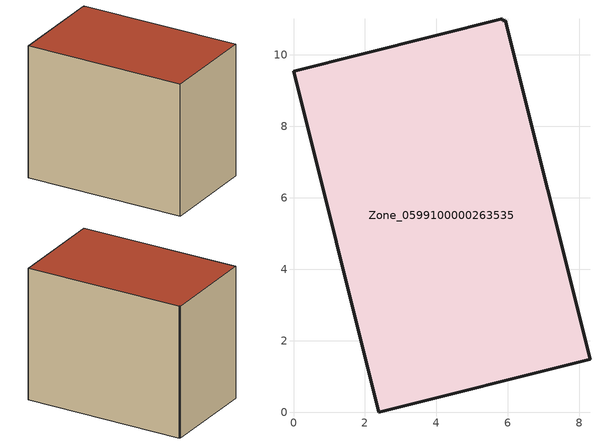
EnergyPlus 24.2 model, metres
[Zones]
Zone_0599100000263535
 floor ground (C_G): 5.92,10.97 8.3,1.48 2.38,0 0,9.55 5.84,11.01 5.85,10.95 z0
 wall outside (C_F): 2.38,0 8.3,1.48 5.92,10.97 5.85,10.95 5.84,11.01 0,9.55 2.38,0 z0:8.12
 roof outside (C_R): 8.3,1.48 5.92,10.97 5.85,10.95 5.84,11.01 0,9.55 2.38,0 z8.12
[BUILDING]
Pand.0599100000263535: North Axis=0; Terrain=City; Loads Convergence Tolerance Value=0.04; Temperature Convergence Tolerance Value=0.4; Solar Distribution=FullExterior; Maximum Number of Warmup Days=25; Minimum Number of Warmup Days=1
[Site:Location]
Rotterdam.The.Hague.AP_ZH_NLD Design_Conditions: Latitude=51.96; Longitude=4.45; Time Zone=1; Elevation=-4.5
[SITE:GROUNDTEMPERATURE:BUILDINGSURFACE]
18, 18, 18, 18, 18, 18, 18, 18, 18, 18, 18, 18
[MATERIAL] Thermal Absorptance=0.9; Solar Absorptance=0.7; Visible Absorptance=0.7
Name | Roughness | Thickness | Conductivity | Density | Specific Heat
G.TI.1965-1974 | MediumSmooth | 0.15 | 0.882353 | 540 | 1210
F.TI.1965-1974 | Rough | 0.3 | 0.697674 | 1920 | 840
R.TI.1965-1974 | MediumRough | 0.2 | 0.232558 | 1500 | 1000
[CONSTRUCTION]
C_G: G.TI.1965-1974
C_F: F.TI.1965-1974
C_R: R.TI.1965-1974
[ZONE]
Zone_0599100000263535: Type=1; Multiplier=1; Ceiling Height=Autocalculate; Volume=Autocalculate; Floor Area=autocalculate; Part of Total Floor Area=Yes
[ZONEINFILTRATION:DESIGNFLOWRATE]
Infil_Zone_0599100000263535: Zone or ZoneList or Space or SpaceList=Zone_0599100000263535; Schedule=AlwaysOn; Design Flow Rate Calculation Method=Flow/Area; Flow Rate per Floor Area=0.003; Constant Term Coefficient=1; Temperature Term Coefficient=0; Velocity Term Coefficient=0; Velocity Squared Term Coefficient=0
[HVACTEMPLATE:ZONE:IDEALLOADSAIRSYSTEM]
Zone_0599100000263535: Maximum Heating Supply Air Temperature=50; Minimum Cooling Supply Air Temperature=13; Maximum Heating Supply Air Humidity Ratio=0.0156; Minimum Cooling Supply Air Humidity Ratio=0.0077; Heating Limit=NoLimit; Cooling Limit=NoLimit; Dehumidification Control Type=ConstantSensibleHeatRatio; Cooling Sensible Heat Ratio=0.7; Dehumidification Setpoint=60; Humidification Control Type=None; Humidification Setpoint=30; Outdoor Air Method=None; Outdoor Air Flow Rate per Person=0.00944; Outdoor Air Flow Rate per Zone Floor Area=0; Outdoor Air Flow Rate per Zone=0; Demand Controlled Ventilation Type=None; Outdoor Air Economizer Type=NoEconomizer; Heat Recovery Type=None; Sensible Heat Recovery Effectiveness=0.7; Latent Heat Recovery Effectiveness=0.65
[ZONECONTROL:THERMOSTAT]
ThermostatControl_Zone_0599100000263535: Zone or ZoneList=Zone_0599100000263535; Control Type Schedule=DualSetpointControlType; Control 1=Thermostat_Zone_0599100000263535; Temperature Difference Between Cutout And Setpoint=0
[THERMOSTATSETPOINT:DUALSETPOINT]
Thermostat_Zone_0599100000263535: Heating Setpoint Temperature Schedule=HeatingSetpoint_Zone_0599100000263535; Cooling Setpoint Temperature Schedule=CoolingSetpoint_Zone_0599100000263535
[SCHEDULE:COMPACT]
HeatingSetpoint_Zone_0599100000263535: Through: 12/31, For: AllDays, Until: 24:00, 21
CoolingSetpoint_Zone_0599100000263535: Through: 12/31, For: AllDays, Until: 24:00, 24
DualSetpointControlType: Through: 12/31, For: AllDays, Until: 24:00, 4
AlwaysOn: Through: 12/31, For: AllDays, Until: 24:00, 1
